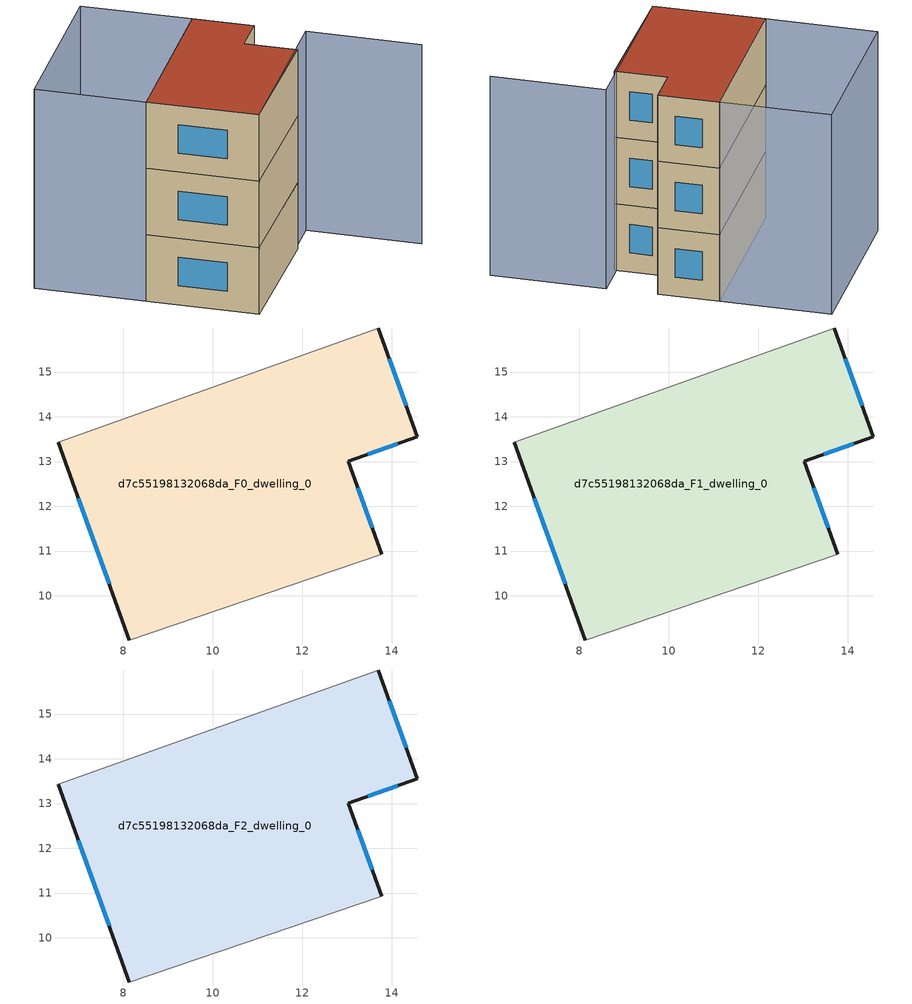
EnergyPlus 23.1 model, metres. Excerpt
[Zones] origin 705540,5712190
d7c55198132068da_F0_dwelling_0
 floor ground (EU_floor_Construction): 13.69,15.99 14.57,13.56 13.03,13.01 13.78,10.93 8.14,9.01 6.55,13.43 z0
 wall outside (EU_wall_Construction): 6.55,13.43 8.14,9.01 / 13.78,10.93 13.03,13.01 14.57,13.56 13.69,15.99 z0:3
 wall adiabatic (EU_wall_Construction): 8.14,9.01 13.78,10.93 / 13.69,15.99 6.55,13.43 z0:3
 window (EU_Window_Construction): 7,12.17 7.68,10.27 / 14.32,14.25 13.94,15.29 / 13.47,13.16 14.13,13.4 / 13.56,11.52 13.24,12.42 z0.85:2.15
d7c55198132068da_F1_dwelling_0
 floor to d7c55198132068da_F0_dwelling_0 (EU_floor_Construction): 13.69,15.99 14.57,13.56 13.03,13.01 13.77,10.93 8.13,9.01 6.55,13.43 z3
 wall outside (EU_wall_Construction): 6.55,13.43 8.14,9.01 / 13.78,10.93 13.03,13.01 14.57,13.56 13.69,15.99 z3:6
 wall adiabatic (EU_wall_Construction): 8.14,9.01 13.78,10.93 / 13.69,15.99 6.55,13.43 z3:6
 window (EU_Window_Construction): 7,12.17 7.68,10.27 / 14.32,14.25 13.94,15.29 / 13.47,13.16 14.13,13.4 / 13.56,11.52 13.24,12.42 z3.85:5.15
d7c55198132068da_F2_dwelling_0
 floor to d7c55198132068da_F1_dwelling_0 (EU_floor_Construction): 13.69,15.99 14.57,13.56 13.03,13.01 13.77,10.93 8.13,9.01 6.55,13.43 z6
 wall outside (EU_wall_Construction): 6.55,13.43 8.14,9.01 / 13.78,10.93 13.03,13.01 14.57,13.56 13.69,15.99 z6:9
 wall adiabatic (EU_wall_Construction): 8.14,9.01 13.78,10.93 / 13.69,15.99 6.55,13.43 z6:9
 window (EU_Window_Construction): 7,12.17 7.68,10.27 / 14.32,14.25 13.94,15.29 / 13.47,13.16 14.13,13.4 / 13.56,11.52 13.24,12.42 z6.85:8.15
 roof outside (EU_roof_Construction): 13.78,10.93 13.03,13.01 14.57,13.56 13.69,15.99 6.55,13.43 8.14,9.01 z9
shading: 8.14,9.01 15.33,11.58 / 15.33,11.58 16.95,7.04 / 13.7,15.99 6.55,13.43 / 6.55,13.43 4.99,17.8 / 4.99,17.8 12.14,20.36 / 12.14,20.36 13.7,15.99 z0:9
[Building]
EU S2 Campaign: North Axis=0; Terrain=City; Solar Distribution=FullExterior
[Site:Location]
London: Latitude=51.5; Longitude=-0.5; Time Zone=0; Elevation=25
[SizingPeriod:WeatherFileDays]
AnnualSizingPeriod: Begin Month=1; Begin Day of Month=1; End Month=12; End Day of Month=31; Day of Week for Start Day=Monday; Use Weather File Daylight Saving Period=No; Use Weather File Rain and Snow Indicators=No
[MATERIAL]
EU_InternalMass_Material: Roughness=MediumRough; Thickness=0.1; Conductivity=1; Density=1800; Specific Heat=900; Thermal Absorptance=0.9; Solar Absorptance=0.7; Visible Absorptance=0.7
[MATERIAL:NOMASS] Roughness=MediumRough; Thermal Absorptance=0.9; Solar Absorptance=0.7; Visible Absorptance=0.7
Name | Thermal Resistance
EU_wall_NoMass | 0.71061
EU_roof_NoMass | 2.41608
EU_floor_NoMass | 1.75078
[WINDOWMATERIAL:SIMPLEGLAZINGSYSTEM]
EU_Window_SimpleGlazing: UFactor=2.64892; Solar Heat Gain Coefficient=0.76; Visible Transmittance=0.76
[CONSTRUCTION]
EU_wall_Construction: EU_wall_NoMass
EU_roof_Construction: EU_roof_NoMass
EU_floor_Construction: EU_floor_NoMass
EU_Window_Construction: EU_Window_SimpleGlazing
EU_InternalMass_Construction: EU_InternalMass_Material
[ZONE] Type=1; Multiplier=1; Ceiling Height=autocalculate; Floor Area=autocalculate; Part of Total Floor Area=Yes
Name | Volume
d7c55198132068da_F0_dwelling_0 | 97.4421
d7c55198132068da_F1_dwelling_0; d7c55198132068da_F2_dwelling_0 | 97.4407
[INTERNALMASS] Construction=EU_InternalMass_Construction; Surface Area=32.4804
Name | Zone or ZoneList
d7c55198132068da_F0_dwelling_0_EU_InternalMass | d7c55198132068da_F0_dwelling_0
d7c55198132068da_F1_dwelling_0_EU_InternalMass | d7c55198132068da_F1_dwelling_0
d7c55198132068da_F2_dwelling_0_EU_InternalMass | d7c55198132068da_F2_dwelling_0
[OTHEREQUIPMENT] Fuel Type=Electricity; Design Level Calculation Method=Watts/Area; Power per Zone Floor Area=1; Fraction Latent=0; Fraction Radiant=0; Fraction Lost=0; Carbon Dioxide Generation Rate=0; EndUse Subcategory=EU_Step8_InternalGains
Name | Zone or ZoneList or Space or SpaceList | Schedule
EU_Step8_InternalGain_d7c55198132068da_F0_dwelling_0_f000 | d7c55198132068da_F0_dwelling_0 | EU_Step8_GainSchedule_d7c55198132068da_F0_dwelling_0_f000
EU_Step8_InternalGain_d7c55198132068da_F1_dwelling_0_f000 | d7c55198132068da_F1_dwelling_0 | EU_Step8_GainSchedule_d7c55198132068da_F1_dwelling_0_f000
EU_Step8_InternalGain_d7c55198132068da_F2_dwelling_0_f000 | d7c55198132068da_F2_dwelling_0 | EU_Step8_GainSchedule_d7c55198132068da_F2_dwelling_0_f000
[ZONEVENTILATION:DESIGNFLOWRATE] Schedule=EU_AlwaysOn; Design Flow Rate Calculation Method=AirChanges/Hour; Air Changes per Hour=0.496673; Ventilation Type=Natural; Fan Pressure Rise=0; Fan Total Efficiency=1; Constant Term Coefficient=1; Temperature Term Coefficient=0; Velocity Term Coefficient=0; Velocity Squared Term Coefficient=0; Minimum Indoor Temperature=-100; Maximum Indoor Temperature=100; Delta Temperature=-100; Minimum Outdoor Temperature=-100; Maximum Outdoor Temperature=100; Maximum Wind Speed=40
Name | Zone or ZoneList or Space or SpaceList
EU_ConstantAir_d7c55198132068da_F0_dwelling_0 | d7c55198132068da_F0_dwelling_0
EU_ConstantAir_d7c55198132068da_F1_dwelling_0 | d7c55198132068da_F1_dwelling_0
EU_ConstantAir_d7c55198132068da_F2_dwelling_0 | d7c55198132068da_F2_dwelling_0
[HVACTEMPLATE:THERMOSTAT] Constant Heating Setpoint=20; Constant Cooling Setpoint=50
EU_HeatOnly_d7c55198132068da_F0_dwelling_0; EU_HeatOnly_d7c55198132068da_F1_dwelling_0; EU_HeatOnly_d7c55198132068da_F2_dwelling_0
[HVACTEMPLATE:ZONE:IDEALLOADSAIRSYSTEM] System Availability Schedule=EU_AlwaysOn; Maximum Heating Supply Air Temperature=50; Minimum Cooling Supply Air Temperature=13; Maximum Heating Supply Air Humidity Ratio=0.0156; Minimum Cooling Supply Air Humidity Ratio=0.0077; Heating Limit=NoLimit; Cooling Limit=NoLimit; Heating Availability Schedule=EU_AlwaysOn; Cooling Availability Schedule=EU_CoolingOff; Dehumidification Control Type=ConstantSensibleHeatRatio; Cooling Sensible Heat Ratio=0.7; Dehumidification Setpoint=60; Humidification Control Type=None; Humidification Setpoint=30; Outdoor Air Method=None; Outdoor Air Flow Rate per Person=0.00944; Outdoor Air Flow Rate per Zone Floor Area=0; Outdoor Air Flow Rate per Zone=0; Demand Controlled Ventilation Type=None; Outdoor Air Economizer Type=NoEconomizer; Heat Recovery Type=None; Sensible Heat Recovery Effectiveness=0.7; Latent Heat Recovery Effectiveness=0.65
Name | Template Thermostat
d7c55198132068da_F0_dwelling_0 | EU_HeatOnly_d7c55198132068da_F0_dwelling_0
d7c55198132068da_F1_dwelling_0 | EU_HeatOnly_d7c55198132068da_F1_dwelling_0
d7c55198132068da_F2_dwelling_0 | EU_HeatOnly_d7c55198132068da_F2_dwelling_0
[SIZING:ZONE] Zone Cooling Design Supply Air Temperature Input Method=SupplyAirTemperature; Zone Cooling Design Supply Air Temperature=13; Zone Heating Design Supply Air Temperature Input Method=SupplyAirTemperature; Zone Heating Design Supply Air Temperature=50; Zone Cooling Design Supply Air Humidity Ratio=0.008; Zone Heating Design Supply Air Humidity Ratio=0.008; Cooling Design Air Flow Method=DesignDay; Cooling Design Air Flow Rate=0; Cooling Minimum Air Flow per Zone Floor Area=0.000762; Cooling Minimum Air Flow=0; Cooling Minimum Air Flow Fraction=0.2; Heating Design Air Flow Method=DesignDay; Heating Design Air Flow Rate=0; Heating Maximum Air Flow per Zone Floor Area=0.002032; Heating Maximum Air Flow=0.141576; Heating Maximum Air Flow Fraction=0.3; Account for Dedicated Outdoor Air System=No; Dedicated Outdoor Air System Control Strategy=NeutralSupplyAir; Dedicated Outdoor Air Low Setpoint Temperature for Design=autosize; Dedicated Outdoor Air High Setpoint Temperature for Design=autosize; Zone Load Sizing Method=Sensible Load Only No Latent Load; Zone Latent Cooling Design Supply Air Humidity Ratio Input Method=HumidityRatioDifference; Zone Cooling Design Supply Air Humidity Ratio Difference=0.005; Zone Latent Heating Design Supply Air Humidity Ratio Input Method=HumidityRatioDifference; Zone Humidification Design Supply Air Humidity Ratio Difference=0.005
d7c55198132068da_F0_dwelling_0; d7c55198132068da_F1_dwelling_0; d7c55198132068da_F2_dwelling_0
[SCHEDULE:CONSTANT]
Name | Hourly Value
EU_AlwaysOn | 1
EU_CoolingOff | 0
[SCHEDULE:FILE] Column Number=1; Rows to Skip at Top=0; Number of Hours of Data=8760; Column Separator=Comma; Interpolate to Timestep=No; Minutes per Item=60; Adjust Schedule for Daylight Savings=Yes
Name | File
EU_Step8_GainSchedule_d7c55198132068da_F0_dwelling_0_f000 | ../../schedules/d7c55198132068da/d7c55198132068da_F0_dwelling_0_f000_gain.csv
EU_Step8_GainSchedule_d7c55198132068da_F1_dwelling_0_f000 | ../../schedules/d7c55198132068da/d7c55198132068da_F1_dwelling_0_f000_gain.csv
EU_Step8_GainSchedule_d7c55198132068da_F2_dwelling_0_f000 | ../../schedules/d7c55198132068da/d7c55198132068da_F2_dwelling_0_f000_gain.csv
